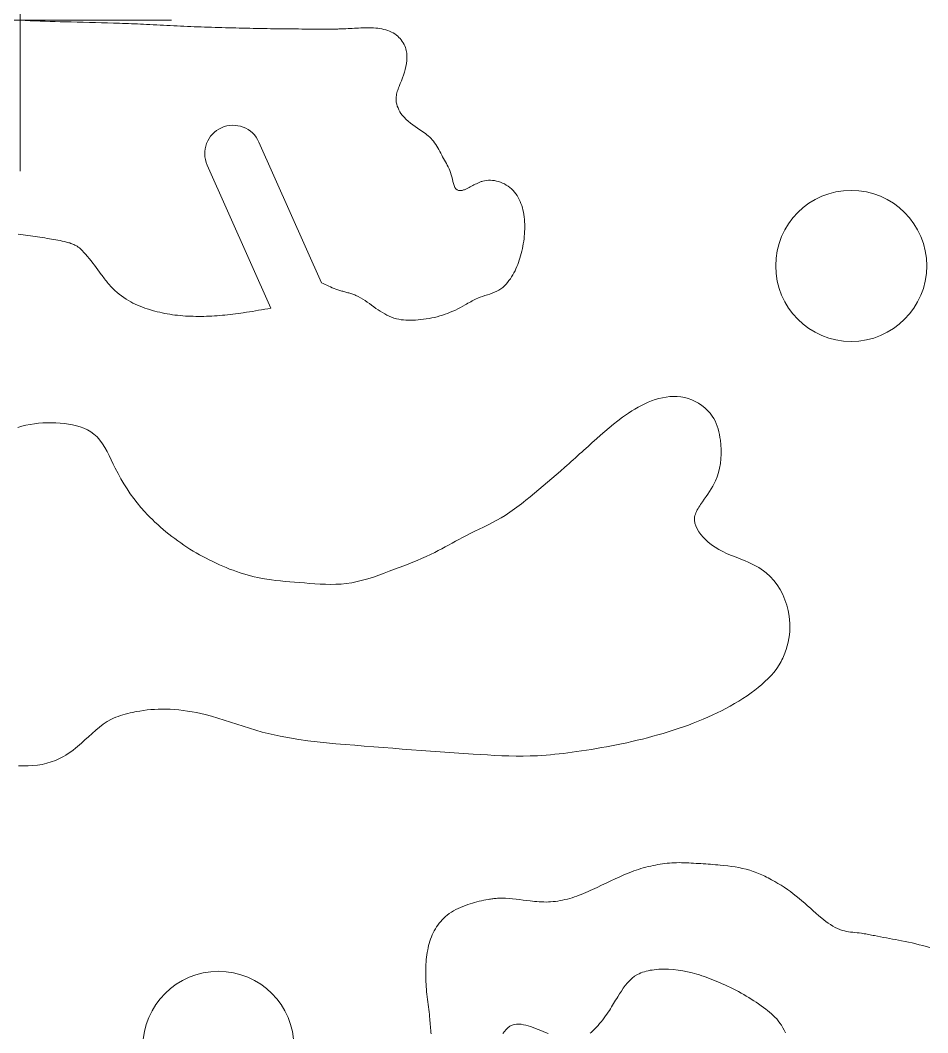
# Model space of a CAD drawing. Header units: millimetres. Extents: x -0.1 to 63, y 0 to 35.
# Drawn here: x 43.72 to 49.72, y 23.33 to 30.03 of the extents above; entities that cross this region are included whole.
import ezdxf

# ---------------------------------------------------------------- set-up
doc = ezdxf.new("R2010")
doc.units = ezdxf.units.MM
doc.header["$MEASUREMENT"] = 0
doc.header["$PDMODE"] = 2
for name, color, linetype, lineweight in [('layout3', 7, 'CONTINUOUS', 0), ('layout4', 7, 'CONTINUOUS', 0), ('screw', 7, 'CONTINUOUS', 0)]:
    doc.layers.add(name, color=color, linetype=linetype, lineweight=lineweight)

msp = doc.modelspace()

# ---------------------------------------------------------------- linework, layer by layer
at = {"layer": 'layout3', "color": 3, "linetype": 'CONTINUOUS'}
msp.add_lwpolyline([(43.7004, 27.3352), (43.728, 27.3432), (43.7553, 27.35), (43.7828, 27.3556), (43.8106, 27.3601), (43.8386, 27.3635), (43.8668, 27.3657), (43.8953, 27.3669), (43.924, 27.367), (43.953, 27.366), (43.9822, 27.3641), (44.0092, 27.3613), (44.0361, 27.3575), (44.0628, 27.3527), (44.0891, 27.3465), (44.1146, 27.3389), (44.1392, 27.3298), (44.1626, 27.319), (44.1846, 27.3063), (44.205, 27.2917), (44.2261, 27.2726), (44.2451, 27.2511), (44.2623, 27.2277), (44.2781, 27.2026), (44.2928, 27.1762), (44.3067, 27.1489), (44.32, 27.1211), (44.3333, 27.0931), (44.3466, 27.0653), (44.3647, 27.0298), (44.3836, 26.9952), (44.4034, 26.9616), (44.4241, 26.9287), (44.4457, 26.8968), (44.4682, 26.8657), (44.4916, 26.8354), (44.5161, 26.8058), (44.5415, 26.7771), (44.5579, 26.7595), (44.5747, 26.7423), (44.5918, 26.7253), (44.6092, 26.7086), (44.627, 26.6922), (44.6451, 26.6761), (44.6634, 26.6603), (44.682, 26.6448), (44.7008, 26.6296), (44.7202, 26.6144), (44.7397, 26.5996), (44.7595, 26.5851), (44.7795, 26.5709), (44.7997, 26.557), (44.8201, 26.5435), (44.8407, 26.5303), (44.8616, 26.5174), (44.8826, 26.5049), (44.9039, 26.4927), (44.9254, 26.4809), (44.947, 26.4693), (44.9689, 26.4582), (44.991, 26.4473), (45.0132, 26.4368), (45.0356, 26.4267), (45.0581, 26.4168), (45.0808, 26.4073), (45.1035, 26.3982), (45.1263, 26.3895), (45.1493, 26.3811), (45.1724, 26.3732), (45.1956, 26.3657), (45.2189, 26.3587), (45.2424, 26.3522), (45.2659, 26.3463), (45.2896, 26.3409), (45.3195, 26.3351), (45.3496, 26.3301), (45.3798, 26.3259), (45.4101, 26.3222), (45.4405, 26.3191), (45.4711, 26.3163), (45.5017, 26.3137), (45.5323, 26.3113), (45.5631, 26.3088), (45.5979, 26.3059), (45.6328, 26.3031), (45.6677, 26.3004), (45.7026, 26.2983), (45.7373, 26.2968), (45.772, 26.2962), (45.8066, 26.2968), (45.841, 26.2986), (45.8752, 26.302), (45.9115, 26.3075), (45.9476, 26.3148), (45.9835, 26.3237), (46.0192, 26.3338), (46.0547, 26.3451), (46.09, 26.3572), (46.1253, 26.37), (46.1603, 26.3831), (46.1953, 26.3965), (46.2254, 26.408), (46.2555, 26.4195), (46.2854, 26.4312), (46.3151, 26.4431), (46.3447, 26.4552), (46.3741, 26.4677), (46.4033, 26.4806), (46.4323, 26.4939), (46.461, 26.5079), (46.4841, 26.5197), (46.507, 26.5318), (46.5298, 26.5441), (46.5526, 26.5567), (46.5754, 26.5693), (46.5981, 26.5819), (46.621, 26.5944), (46.6439, 26.6068), (46.667, 26.6188), (46.6962, 26.6335), (46.7256, 26.6479), (46.7551, 26.6621), (46.7846, 26.6762), (46.8139, 26.6906), (46.8431, 26.7053), (46.8719, 26.7205), (46.9002, 26.7365), (46.9281, 26.7533), (46.9437, 26.7634), (46.9592, 26.7739), (46.9745, 26.7846), (46.9896, 26.7956), (47.0046, 26.8068), (47.0195, 26.8182), (47.0343, 26.8297), (47.049, 26.8413), (47.0636, 26.8531), (47.0929, 26.8768), (47.122, 26.9007), (47.1509, 26.9247), (47.1797, 26.949), (47.2084, 26.9733), (47.2369, 26.9978), (47.2654, 27.0224), (47.2937, 27.0471), (47.3219, 27.072), (47.336, 27.0844), (47.3501, 27.0969), (47.3642, 27.1094), (47.3782, 27.1219), (47.3922, 27.1345), (47.4063, 27.1471), (47.4203, 27.1597), (47.4342, 27.1723), (47.4482, 27.1849), (47.4759, 27.21), (47.5036, 27.235), (47.5313, 27.26), (47.5593, 27.2847), (47.5874, 27.3092), (47.6159, 27.3333), (47.6447, 27.357), (47.674, 27.3801), (47.7038, 27.4026), (47.7238, 27.417), (47.7441, 27.431), (47.7647, 27.4446), (47.7856, 27.4576), (47.8069, 27.47), (47.8287, 27.4817), (47.8508, 27.4927), (47.8734, 27.5027), (47.8965, 27.5118), (47.92, 27.5199), (47.9439, 27.5268), (47.9681, 27.5325), (47.9926, 27.5368), (48.0172, 27.5396), (48.0419, 27.5408), (48.0666, 27.5402), (48.0912, 27.5377), (48.1156, 27.5332), (48.1396, 27.5267), (48.1632, 27.5181), (48.186, 27.5076), (48.208, 27.4953), (48.2289, 27.4813), (48.2486, 27.4658), (48.2668, 27.4487), (48.2833, 27.4303), (48.2979, 27.4106), (48.3078, 27.3947), (48.3165, 27.3782), (48.3241, 27.3612), (48.3308, 27.3437), (48.3365, 27.3257), (48.3414, 27.3074), (48.3455, 27.2888), (48.3488, 27.2699), (48.3516, 27.2509), (48.3548, 27.22), (48.3565, 27.189), (48.3565, 27.158), (48.3549, 27.1272), (48.3516, 27.0967), (48.3464, 27.0667), (48.3393, 27.0374), (48.3303, 27.0089), (48.3193, 26.9814), (48.3106, 26.9633), (48.3011, 26.9457), (48.2908, 26.9283), (48.28, 26.9112), (48.2687, 26.8942), (48.257, 26.8773), (48.2451, 26.8602), (48.2331, 26.843), (48.2211, 26.8254), (48.2152, 26.8165), (48.2094, 26.8075), (48.2038, 26.7983), (48.1986, 26.7891), (48.1938, 26.7798), (48.1896, 26.7705), (48.1861, 26.761), (48.1834, 26.7515), (48.1815, 26.7419), (48.1807, 26.7224), (48.1834, 26.7028), (48.1894, 26.6833), (48.1981, 26.664), (48.2092, 26.6452), (48.2222, 26.627), (48.2369, 26.6096), (48.2527, 26.5932), (48.2692, 26.578), (48.2929, 26.559), (48.3172, 26.5422), (48.3421, 26.5273), (48.3674, 26.514), (48.3931, 26.5019), (48.4192, 26.4907), (48.4455, 26.4801), (48.4719, 26.4696), (48.4985, 26.4589), (48.5167, 26.4513), (48.5349, 26.4434), (48.553, 26.4352), (48.5708, 26.4264), (48.5883, 26.4172), (48.6055, 26.4073), (48.6222, 26.3968), (48.6384, 26.3856), (48.654, 26.3735), (48.6809, 26.3492), (48.7055, 26.3222), (48.7277, 26.2929), (48.7474, 26.2617), (48.7646, 26.2287), (48.7793, 26.1944), (48.7913, 26.159), (48.8007, 26.1229), (48.8073, 26.0863), (48.8102, 26.0613), (48.8118, 26.0363), (48.8121, 26.0113), (48.8112, 25.9864), (48.809, 25.9617), (48.8055, 25.9371), (48.8008, 25.9127), (48.7949, 25.8887), (48.7879, 25.865), (48.7838, 25.8532), (48.7795, 25.8415), (48.7749, 25.8299), (48.77, 25.8184), (48.7648, 25.8071), (48.7593, 25.796), (48.7535, 25.785), (48.7474, 25.7742), (48.741, 25.7635), (48.7249, 25.7394), (48.7073, 25.7162), (48.6884, 25.694), (48.6683, 25.6728), (48.6472, 25.6524), (48.6252, 25.6329), (48.6025, 25.614), (48.5792, 25.5959), (48.5554, 25.5784), (48.5285, 25.5595), (48.5013, 25.5414), (48.4737, 25.5239), (48.4458, 25.507), (48.4176, 25.4908), (48.389, 25.4752), (48.3602, 25.4602), (48.3311, 25.4457), (48.3017, 25.4318), (48.2699, 25.4174), (48.2377, 25.4035), (48.2053, 25.3902), (48.1726, 25.3774), (48.1398, 25.3651), (48.1067, 25.3533), (48.0735, 25.3419), (48.0402, 25.3309), (48.0067, 25.3204), (47.9727, 25.3101), (47.9385, 25.3001), (47.9043, 25.2906), (47.87, 25.2814), (47.8356, 25.2725), (47.8011, 25.264), (47.7665, 25.2559), (47.7319, 25.2481), (47.6971, 25.2406), (47.6643, 25.2339), (47.6314, 25.2274), (47.5985, 25.2212), (47.5655, 25.2153), (47.5325, 25.2096), (47.4994, 25.2041), (47.4663, 25.1989), (47.4331, 25.1938), (47.3999, 25.189), (47.3712, 25.185), (47.3425, 25.1812), (47.3138, 25.1776), (47.285, 25.1742), (47.2563, 25.1712), (47.2275, 25.1684), (47.1987, 25.1659), (47.1698, 25.1638), (47.141, 25.1622), (47.0937, 25.1603), (47.0465, 25.1595), (46.9992, 25.1597), (46.9519, 25.1606), (46.9045, 25.1622), (46.8572, 25.1643), (46.8099, 25.1669), (46.7626, 25.1698), (46.7153, 25.1729), (46.684, 25.175), (46.6527, 25.1772), (46.6214, 25.1793), (46.5901, 25.1815), (46.5589, 25.1837), (46.5276, 25.1859), (46.4964, 25.1882), (46.4651, 25.1904), (46.4339, 25.1927), (46.3711, 25.1972), (46.3083, 25.2018), (46.2455, 25.2064), (46.1827, 25.2111), (46.1199, 25.2158), (46.057, 25.2207), (45.9941, 25.2258), (45.9312, 25.2309), (45.8682, 25.2363), (45.8065, 25.2417), (45.7448, 25.2476), (45.6831, 25.2541), (45.6216, 25.2614), (45.5603, 25.2698), (45.4993, 25.2796), (45.4387, 25.2908), (45.3785, 25.3038), (45.3187, 25.3187), (45.2765, 25.3306), (45.2346, 25.3433), (45.1927, 25.3567), (45.151, 25.3703), (45.1092, 25.384), (45.0673, 25.3975), (45.0252, 25.4105), (44.983, 25.4228), (44.9404, 25.4342), (44.9118, 25.441), (44.8832, 25.4473), (44.8543, 25.4529), (44.8254, 25.4578), (44.7964, 25.462), (44.7673, 25.4655), (44.7381, 25.4681), (44.7089, 25.4699), (44.6797, 25.4708), (44.6553, 25.4708), (44.631, 25.4703), (44.6066, 25.469), (44.5823, 25.4672), (44.558, 25.4647), (44.5337, 25.4617), (44.5094, 25.458), (44.4852, 25.4538), (44.461, 25.449), (44.4448, 25.4455), (44.4286, 25.4416), (44.4125, 25.4375), (44.3966, 25.4329), (44.3808, 25.4279), (44.3653, 25.4225), (44.35, 25.4166), (44.335, 25.4101), (44.3204, 25.403), (44.293, 25.3876), (44.2669, 25.3702), (44.2417, 25.3512), (44.2172, 25.3309), (44.1932, 25.3098), (44.1695, 25.2881), (44.1457, 25.2662), (44.1217, 25.2446), (44.0973, 25.2235), (44.0822, 25.2113), (44.0669, 25.1994), (44.0513, 25.1879), (44.0354, 25.177), (44.0193, 25.1666), (44.0028, 25.1568), (43.986, 25.1476), (43.9689, 25.1391), (43.9514, 25.1314), (43.9224, 25.1205), (43.8926, 25.1116), (43.8622, 25.1046), (43.8313, 25.0995), (43.8001, 25.0961), (43.7686, 25.0944), (43.737, 25.0944), (43.7056, 25.0958)], dxfattribs=at)
at = {"layer": 'layout3', "color": 5, "linetype": 'CONTINUOUS'}
for points in [[(49.7374, 23.8924), (49.7143, 23.8988), (49.6912, 23.905), (49.668, 23.9109), (49.6448, 23.9166), (49.6215, 23.922), (49.5981, 23.9272), (49.5747, 23.9322), (49.5513, 23.937), (49.5314, 23.9409), (49.5115, 23.9447), (49.4916, 23.9484), (49.4717, 23.9521), (49.4517, 23.9558), (49.4318, 23.9594), (49.4119, 23.9631), (49.392, 23.9669), (49.3722, 23.9708), (49.3626, 23.9727), (49.353, 23.9746), (49.3434, 23.9765), (49.3338, 23.9784), (49.3241, 23.9802), (49.3145, 23.982), (49.3048, 23.9836), (49.2951, 23.9852), (49.2854, 23.9865), (49.2712, 23.9883), (49.257, 23.9898), (49.2427, 23.9913), (49.2285, 23.9927), (49.2143, 23.9944), (49.2003, 23.9964), (49.1863, 23.9988), (49.1726, 24.0017), (49.159, 24.0053), (49.1426, 24.011), (49.1265, 24.0177), (49.1108, 24.0255), (49.0954, 24.0342), (49.0803, 24.0436), (49.0655, 24.0537), (49.051, 24.0642), (49.0368, 24.0752), (49.0228, 24.0865), (49.0035, 24.1026), (48.9846, 24.119), (48.9659, 24.1355), (48.9474, 24.1521), (48.9289, 24.1686), (48.9104, 24.185), (48.8919, 24.2013), (48.8731, 24.2173), (48.8539, 24.2329), (48.8347, 24.248), (48.8151, 24.2626), (48.7951, 24.2768), (48.7747, 24.2906), (48.7541, 24.3039), (48.7331, 24.3168), (48.7119, 24.3292), (48.6903, 24.3412), (48.6686, 24.3527), (48.6579, 24.3581), (48.6471, 24.3634), (48.6363, 24.3686), (48.6254, 24.3736), (48.6144, 24.3785), (48.6034, 24.3831), (48.5923, 24.3876), (48.5812, 24.3918), (48.5699, 24.3959), (48.5464, 24.4035), (48.5226, 24.4102), (48.4985, 24.416), (48.4742, 24.4211), (48.4497, 24.4254), (48.4251, 24.4292), (48.4004, 24.4325), (48.3757, 24.4353), (48.3509, 24.4377), (48.3349, 24.4392), (48.3188, 24.4405), (48.3028, 24.4418), (48.2868, 24.443), (48.2708, 24.4441), (48.2547, 24.4452), (48.2387, 24.4463), (48.2227, 24.4473), (48.2067, 24.4484), (48.1906, 24.4494), (48.1746, 24.4504), (48.1586, 24.4514), (48.1426, 24.4522), (48.1265, 24.453), (48.1105, 24.4535), (48.0945, 24.4538), (48.0784, 24.4539), (48.0624, 24.4536), (48.0469, 24.4531), (48.0313, 24.4522), (48.0158, 24.4511), (48.0003, 24.4496), (47.9848, 24.4479), (47.9694, 24.4459), (47.954, 24.4436), (47.9386, 24.4411), (47.9233, 24.4383), (47.9069, 24.435), (47.8905, 24.4315), (47.8742, 24.4276), (47.858, 24.4235), (47.8418, 24.4191), (47.8258, 24.4145), (47.8098, 24.4095), (47.794, 24.4043), (47.7782, 24.3988), (47.7472, 24.3871), (47.7165, 24.3745), (47.6861, 24.3611), (47.6559, 24.3472), (47.6259, 24.333), (47.5959, 24.3185), (47.566, 24.3039), (47.536, 24.2896), (47.5058, 24.2755), (47.491, 24.2688), (47.4761, 24.2622), (47.4612, 24.2558), (47.4462, 24.2496), (47.4311, 24.2436), (47.416, 24.2378), (47.4007, 24.2323), (47.3853, 24.227), (47.3698, 24.222), (47.3544, 24.2174), (47.3389, 24.2131), (47.3233, 24.2092), (47.3076, 24.2056), (47.2918, 24.2025), (47.2759, 24.1998), (47.2601, 24.1975), (47.2441, 24.1957), (47.2281, 24.1944), (47.2131, 24.1937), (47.198, 24.1934), (47.1829, 24.1935), (47.1677, 24.1939), (47.1526, 24.1947), (47.1375, 24.1958), (47.1224, 24.1971), (47.1073, 24.1986), (47.0922, 24.2003), (47.0689, 24.2032), (47.0457, 24.2062), (47.0225, 24.2092), (46.9993, 24.2121), (46.9761, 24.2146), (46.9529, 24.2166), (46.9298, 24.218), (46.9066, 24.2186), (46.8834, 24.2181), (46.8758, 24.2177), (46.8682, 24.2172), (46.8606, 24.2166), (46.8531, 24.2159), (46.8455, 24.2151), (46.838, 24.2141), (46.8304, 24.2131), (46.8229, 24.212), (46.8154, 24.2109), (46.8001, 24.2082), (46.785, 24.2053), (46.7698, 24.2021), (46.7548, 24.1985), (46.7398, 24.1947), (46.7249, 24.1906), (46.71, 24.1862), (46.6952, 24.1815), (46.6805, 24.1765), (46.6643, 24.1707), (46.6481, 24.1645), (46.6322, 24.1579), (46.6165, 24.1507), (46.6011, 24.143), (46.586, 24.1348), (46.5714, 24.1259), (46.5572, 24.1163), (46.5435, 24.106), (46.5321, 24.0965), (46.5212, 24.0863), (46.5107, 24.0757), (46.5007, 24.0646), (46.4911, 24.053), (46.4821, 24.041), (46.4736, 24.0287), (46.4657, 24.016), (46.4582, 24.003), (46.4514, 23.9896), (46.445, 23.976), (46.4392, 23.9622), (46.4339, 23.9481), (46.4291, 23.9339), (46.4247, 23.9195), (46.4208, 23.905), (46.4174, 23.8904), (46.4143, 23.8757), (46.4114, 23.86), (46.409, 23.8442), (46.4069, 23.8283), (46.4052, 23.8124), (46.4039, 23.7965), (46.4028, 23.7806), (46.4021, 23.7646), (46.4016, 23.7486), (46.4014, 23.7326), (46.4013, 23.7159), (46.4015, 23.6991), (46.402, 23.6823), (46.4026, 23.6656), (46.4035, 23.6489), (46.4046, 23.6321), (46.4059, 23.6154), (46.4074, 23.5987), (46.4091, 23.5821), (46.411, 23.5654), (46.413, 23.5488), (46.4151, 23.5322), (46.4172, 23.5155), (46.4194, 23.4989), (46.4215, 23.4823), (46.4236, 23.4657), (46.4254, 23.449), (46.4272, 23.4324), (46.4283, 23.4199), (46.4293, 23.4073), (46.4303, 23.3948), (46.4313, 23.3823), (46.4322, 23.3697), (46.4331, 23.3572), (46.4341, 23.3446), (46.4351, 23.332), (46.4363, 23.3195)], [(47.4893, 23.3247), (47.4958, 23.33), (47.5021, 23.3355), (47.5083, 23.3412), (47.5144, 23.3471), (47.5203, 23.353), (47.5315, 23.3646), (47.5423, 23.3764), (47.5527, 23.3885), (47.5629, 23.4008), (47.5728, 23.4133), (47.5824, 23.426), (47.5917, 23.4388), (47.6008, 23.4518), (47.6097, 23.465), (47.6169, 23.476), (47.6239, 23.4871), (47.6309, 23.4982), (47.6378, 23.5094), (47.6447, 23.5207), (47.6516, 23.532), (47.6584, 23.5434), (47.6654, 23.5549), (47.6724, 23.5664), (47.6842, 23.5853), (47.6964, 23.6041), (47.7092, 23.6226), (47.7225, 23.6404), (47.7366, 23.6575), (47.7515, 23.6735), (47.7674, 23.6882), (47.7843, 23.7013), (47.8023, 23.7127), (47.8135, 23.7185), (47.825, 23.7236), (47.8369, 23.7281), (47.8491, 23.7321), (47.8615, 23.7355), (47.8741, 23.7384), (47.8868, 23.741), (47.8997, 23.7431), (47.9126, 23.7448), (47.9445, 23.7479), (47.9764, 23.7491), (48.0083, 23.7486), (48.04, 23.7465), (48.0716, 23.743), (48.103, 23.738), (48.1341, 23.7318), (48.165, 23.7243), (48.1955, 23.7158), (48.2126, 23.7106), (48.2295, 23.7051), (48.2464, 23.6994), (48.2631, 23.6933), (48.2798, 23.6871), (48.2964, 23.6806), (48.3129, 23.674), (48.3293, 23.6672), (48.3456, 23.6602), (48.3639, 23.6522), (48.382, 23.6441), (48.4, 23.6358), (48.418, 23.6272), (48.4359, 23.6184), (48.4536, 23.6094), (48.4713, 23.6002), (48.4888, 23.5906), (48.5063, 23.5808), (48.5232, 23.571), (48.5399, 23.5609), (48.5565, 23.5505), (48.5729, 23.5399), (48.5892, 23.5291), (48.6052, 23.5181), (48.621, 23.507), (48.6365, 23.4957), (48.6517, 23.4843), (48.6646, 23.4744), (48.6772, 23.4643), (48.6895, 23.4538), (48.7015, 23.4429), (48.7132, 23.4314), (48.7245, 23.4192), (48.7355, 23.4062), (48.7461, 23.3922), (48.7563, 23.3772), (48.766, 23.361), (48.7749, 23.344), (48.7827, 23.3264)], [(46.9122, 23.3217), (46.9224, 23.3363), (46.9336, 23.3494), (46.9459, 23.3608), (46.9591, 23.3702), (46.9734, 23.3773), (46.9873, 23.3816), (47.0019, 23.3839), (47.017, 23.3844), (47.0325, 23.3835), (47.0483, 23.3812), (47.0643, 23.3778), (47.0802, 23.3735), (47.096, 23.3686), (47.1115, 23.3632), (47.129, 23.3566), (47.1459, 23.3499), (47.1626, 23.343), (47.1789, 23.336), (47.1951, 23.3291), (47.2112, 23.3224)]]:
    msp.add_lwpolyline(points, dxfattribs=at)
at = {"layer": 'layout4', "color": 252, "linetype": 'CONTINUOUS'}
for p, q in [((45.2974, 29.2249), (45.7118, 28.2935)), ((44.9545, 29.0724), (45.3759, 28.1252))]:
    msp.add_line(p, q, dxfattribs=at)
at = {"layer": 'layout4', "color": 6, "linetype": 'CONTINUOUS'}
for points in [[(43.7174, 30.0313), (43.711, 30.0316)], [(43.7045, 28.6158), (43.7205, 28.6137), (43.7364, 28.6115), (43.7524, 28.6093), (43.7684, 28.607), (43.7843, 28.6046), (43.8002, 28.6023), (43.8161, 28.5999), (43.832, 28.5974), (43.8479, 28.5949), (43.8638, 28.5924), (43.8797, 28.5899), (43.8955, 28.5874), (43.9098, 28.5851), (43.9241, 28.5828), (43.9384, 28.5804), (43.9527, 28.578), (43.967, 28.5753), (43.9813, 28.5725), (43.9955, 28.5695), (44.0097, 28.5663), (44.0239, 28.5628), (44.0311, 28.5609), (44.0382, 28.5589), (44.0452, 28.5568), (44.0522, 28.5545), (44.0592, 28.5521), (44.066, 28.5494), (44.0726, 28.5465), (44.0792, 28.5434), (44.0856, 28.54), (44.0936, 28.535), (44.1014, 28.5296), (44.1089, 28.5237), (44.1162, 28.5175), (44.1232, 28.5109), (44.1301, 28.5041), (44.1368, 28.4971), (44.1434, 28.49), (44.1498, 28.4827), (44.1622, 28.4683), (44.1743, 28.4537), (44.1862, 28.439), (44.1978, 28.4242), (44.2092, 28.4093), (44.2205, 28.3943), (44.2316, 28.3792), (44.2427, 28.3641), (44.2537, 28.3489), (44.2592, 28.3414), (44.2647, 28.3339), (44.2702, 28.3264), (44.2758, 28.3189), (44.2814, 28.3115), (44.2871, 28.3041), (44.2929, 28.2968), (44.2988, 28.2896), (44.3048, 28.2825), (44.3173, 28.2686), (44.3303, 28.2552), (44.3437, 28.2422), (44.3577, 28.2298), (44.3721, 28.2179), (44.3869, 28.2065), (44.4021, 28.1956), (44.4177, 28.1853), (44.4337, 28.1756), (44.4485, 28.1672), (44.4636, 28.1593), (44.4789, 28.1519), (44.4944, 28.1449), (44.5101, 28.1383), (44.526, 28.1321), (44.542, 28.1262), (44.5582, 28.1207), (44.5744, 28.1156), (44.5908, 28.1107), (44.6073, 28.1061), (44.6238, 28.1018), (44.6404, 28.0978), (44.6571, 28.0941), (44.6739, 28.0907), (44.6907, 28.0876), (44.7075, 28.0848), (44.7244, 28.0822), (44.7416, 28.0799), (44.7589, 28.0779), (44.7761, 28.0762), (44.7934, 28.0747), (44.8107, 28.0734), (44.8281, 28.0725), (44.8454, 28.0717), (44.8628, 28.0712), (44.8801, 28.0709), (44.8977, 28.0707), (44.9152, 28.0708), (44.9328, 28.0711), (44.9503, 28.0716), (44.9678, 28.0723), (44.9854, 28.0731), (45.0029, 28.0741), (45.0204, 28.0753), (45.0379, 28.0766), (45.0552, 28.0781), (45.0726, 28.0798), (45.09, 28.0815), (45.1073, 28.0834), (45.1246, 28.0855), (45.142, 28.0876), (45.1593, 28.0899), (45.1765, 28.0923), (45.1938, 28.0947), (45.2141, 28.0978), (45.2344, 28.101), (45.2546, 28.1042), (45.2749, 28.1076), (45.2951, 28.111), (45.3153, 28.1145), (45.3355, 28.118), (45.3557, 28.1216), (45.3759, 28.1252)]]:
    msp.add_lwpolyline(points, dxfattribs=at)
at = {"layer": 'layout4', "color": 252, "linetype": 'CONTINUOUS'}
msp.add_lwpolyline([(45.7118, 28.2935), (45.7235, 28.2878), (45.7353, 28.2821), (45.7471, 28.2766), (45.759, 28.2711), (45.7709, 28.2658), (45.7828, 28.2607), (45.7949, 28.2558), (45.807, 28.2513), (45.8193, 28.247), (45.8259, 28.2449), (45.8325, 28.2428), (45.8391, 28.2408), (45.8458, 28.2389), (45.8525, 28.237), (45.8592, 28.2352), (45.8659, 28.2334), (45.8726, 28.2315), (45.8794, 28.2297), (45.8861, 28.2278), (45.8928, 28.2259), (45.8994, 28.224), (45.9061, 28.2219), (45.9127, 28.2198), (45.9193, 28.2176), (45.9258, 28.2153), (45.9322, 28.2128), (45.9386, 28.2102), (45.9544, 28.2029), (45.9698, 28.1946), (45.9848, 28.1857), (45.9995, 28.1761), (46.014, 28.166), (46.0284, 28.1557), (46.0428, 28.1451), (46.0572, 28.1346), (46.0717, 28.1241), (46.0859, 28.1144), (46.1002, 28.1049), (46.1148, 28.0959), (46.1296, 28.0873), (46.1446, 28.0794), (46.1599, 28.0721), (46.1754, 28.0656), (46.1912, 28.0599), (46.2073, 28.0552), (46.2227, 28.0516), (46.2383, 28.0489), (46.254, 28.047), (46.2699, 28.0457), (46.286, 28.0451), (46.3021, 28.045), (46.3182, 28.0455), (46.3343, 28.0463), (46.3504, 28.0475), (46.3688, 28.0493), (46.3871, 28.0515), (46.4053, 28.054), (46.4234, 28.057), (46.4414, 28.0604), (46.4592, 28.0643), (46.4769, 28.0686), (46.4945, 28.0735), (46.512, 28.0788), (46.5294, 28.0846), (46.5466, 28.091), (46.5637, 28.0978), (46.5807, 28.1051), (46.5975, 28.1127), (46.6141, 28.1208), (46.6306, 28.1292), (46.6468, 28.1379), (46.663, 28.1469), (46.672, 28.1522), (46.6811, 28.1574), (46.6901, 28.1627), (46.6991, 28.1679), (46.7082, 28.173), (46.7174, 28.178), (46.7266, 28.1828), (46.736, 28.1873), (46.7455, 28.1916), (46.7611, 28.1978), (46.777, 28.2034), (46.7931, 28.2086), (46.8093, 28.2137), (46.8253, 28.2189), (46.8412, 28.2245), (46.8567, 28.2306), (46.8718, 28.2375), (46.8863, 28.2455), (46.8988, 28.2537), (46.9107, 28.263), (46.922, 28.2731), (46.9328, 28.2839), (46.943, 28.2954), (46.9526, 28.3075), (46.9617, 28.3201), (46.9702, 28.3331), (46.9782, 28.3463), (46.9856, 28.3596), (46.9925, 28.3731), (46.9989, 28.3868), (47.0048, 28.4006), (47.0104, 28.4146), (47.0155, 28.4287), (47.0203, 28.4429), (47.0248, 28.4572), (47.029, 28.4716), (47.0333, 28.4875), (47.0373, 28.5034), (47.0409, 28.5195), (47.0442, 28.5356), (47.0472, 28.5518), (47.0498, 28.568), (47.052, 28.5843), (47.0538, 28.6007), (47.0552, 28.6171), (47.0563, 28.6331), (47.0569, 28.6492), (47.0571, 28.6653), (47.0568, 28.6813), (47.056, 28.6974), (47.0548, 28.7134), (47.053, 28.7294), (47.0507, 28.7454), (47.0478, 28.7613), (47.0447, 28.7757), (47.041, 28.79), (47.0368, 28.8041), (47.032, 28.8181), (47.0265, 28.8317), (47.0204, 28.8451), (47.0136, 28.858), (47.006, 28.8706), (46.9977, 28.8826), (46.9889, 28.8938), (46.9793, 28.9044), (46.9691, 28.9145), (46.9582, 28.9239), (46.9468, 28.9326), (46.9348, 28.9405), (46.9223, 28.9477), (46.9093, 28.954), (46.8959, 28.9595), (46.8832, 28.9637), (46.8703, 28.9672), (46.8572, 28.9697), (46.844, 28.9715), (46.8307, 28.9723), (46.8174, 28.9722), (46.8042, 28.9712), (46.7912, 28.9692), (46.7783, 28.9662), (46.7735, 28.9648), (46.7687, 28.9633), (46.764, 28.9616), (46.7593, 28.9599), (46.7547, 28.958), (46.7501, 28.956), (46.7455, 28.9539), (46.741, 28.9518), (46.7366, 28.9496), (46.7285, 28.9454), (46.7205, 28.941), (46.7125, 28.9366), (46.7045, 28.9321), (46.6965, 28.9277), (46.6883, 28.9233), (46.6798, 28.9192), (46.671, 28.9152), (46.6619, 28.9115), (46.657, 28.9097), (46.652, 28.908), (46.647, 28.9065), (46.6419, 28.9053), (46.637, 28.9043), (46.6322, 28.9036), (46.6275, 28.9033), (46.623, 28.9035), (46.6188, 28.9041), (46.6091, 28.9081), (46.6012, 28.9152), (46.5947, 28.9249), (46.5895, 28.9367), (46.5851, 28.9501), (46.5814, 28.9645), (46.5779, 28.9795), (46.5745, 28.9945), (46.5708, 29.0091), (46.5663, 29.0231), (46.5614, 29.0362), (46.556, 29.0486), (46.5502, 29.0604), (46.5442, 29.0717), (46.538, 29.0828), (46.5317, 29.0937), (46.5254, 29.1047), (46.5192, 29.1158), (46.513, 29.1273), (46.507, 29.1391), (46.501, 29.1511), (46.4949, 29.1631), (46.4887, 29.175), (46.4822, 29.1869), (46.4754, 29.1985), (46.4682, 29.2098), (46.4605, 29.2208), (46.4529, 29.2304), (46.4449, 29.2397), (46.4364, 29.2486), (46.4276, 29.2572), (46.4184, 29.2655), (46.409, 29.2735), (46.3993, 29.2813), (46.3894, 29.2888), (46.3793, 29.2961), (46.3634, 29.3071), (46.3475, 29.3179), (46.3315, 29.3286), (46.3157, 29.3396), (46.3003, 29.3509), (46.2854, 29.3627), (46.2712, 29.3753), (46.2578, 29.3889), (46.2454, 29.4036), (46.2374, 29.4147), (46.2301, 29.4263), (46.2236, 29.4384), (46.2179, 29.4509), (46.2131, 29.4637), (46.2094, 29.4767), (46.2067, 29.4899), (46.2053, 29.5031), (46.2052, 29.5163), (46.2058, 29.525), (46.207, 29.5337), (46.2087, 29.5423), (46.2108, 29.5508), (46.2133, 29.5594), (46.216, 29.5678), (46.219, 29.5763), (46.2221, 29.5847), (46.2254, 29.5931), (46.2327, 29.6119), (46.24, 29.6307), (46.2472, 29.6494), (46.2539, 29.6682), (46.2602, 29.687), (46.2657, 29.706), (46.2703, 29.7251), (46.2738, 29.7445), (46.2761, 29.7641), (46.2767, 29.7738), (46.2769, 29.7835), (46.2768, 29.7933), (46.2763, 29.803), (46.2753, 29.8127), (46.2738, 29.8224), (46.2719, 29.832), (46.2695, 29.8414), (46.2666, 29.8507), (46.2625, 29.8614), (46.2577, 29.8718), (46.2522, 29.8819), (46.2461, 29.8916), (46.2394, 29.9009), (46.2321, 29.9098), (46.2243, 29.9181), (46.216, 29.926), (46.2072, 29.9333), (46.1966, 29.9408), (46.1854, 29.9477), (46.1739, 29.9537), (46.1619, 29.9591), (46.1496, 29.9637), (46.1371, 29.9678), (46.1244, 29.9712), (46.1115, 29.9741), (46.0986, 29.9765), (46.0844, 29.9785), (46.0702, 29.9801), (46.056, 29.9811), (46.0418, 29.9818), (46.0275, 29.982), (46.0133, 29.982), (45.9991, 29.9818), (45.9849, 29.9813), (45.9707, 29.9807), (45.9567, 29.9801), (45.9428, 29.9794), (45.9289, 29.9787), (45.915, 29.9779), (45.9011, 29.9772), (45.8871, 29.9764), (45.8732, 29.9757), (45.8593, 29.975), (45.8454, 29.9744), (45.839, 29.9742), (45.8325, 29.974), (45.8261, 29.9738), (45.8197, 29.9736), (45.8133, 29.9734), (45.8069, 29.9732), (45.8004, 29.9731), (45.794, 29.9729), (45.7876, 29.9728), (45.7647, 29.9725), (45.7417, 29.9723), (45.7188, 29.9723), (45.6959, 29.9724), (45.6729, 29.9725), (45.65, 29.9727), (45.6271, 29.973), (45.6041, 29.9733), (45.5812, 29.9735), (45.5582, 29.9738), (45.5352, 29.974), (45.5122, 29.9743), (45.4892, 29.9745), (45.4662, 29.9747), (45.4432, 29.9749), (45.4202, 29.9752), (45.3972, 29.9755), (45.3742, 29.9758), (45.3512, 29.9761), (45.3282, 29.9765), (45.3051, 29.9768), (45.2821, 29.9773), (45.2591, 29.9777), (45.2361, 29.9782), (45.2131, 29.9787), (45.1901, 29.9792), (45.1671, 29.9798), (45.1442, 29.9803), (45.1213, 29.9809), (45.0983, 29.9815), (45.0754, 29.9822), (45.0525, 29.9829), (45.0295, 29.9835), (45.0066, 29.9843), (44.9837, 29.985), (44.9607, 29.9857), (44.9379, 29.9865), (44.9152, 29.9873), (44.8924, 29.9881), (44.8696, 29.989), (44.8468, 29.9899), (44.824, 29.9908), (44.8012, 29.9918), (44.7785, 29.9928), (44.7557, 29.9939), (44.7331, 29.995), (44.7105, 29.9962), (44.688, 29.9974), (44.6654, 29.9986), (44.6428, 29.9999), (44.6203, 30.0011), (44.5977, 30.0023), (44.5751, 30.0034), (44.5526, 30.0045), (44.5327, 30.0054), (44.5129, 30.0063), (44.493, 30.0071), (44.4732, 30.0079), (44.4533, 30.0086), (44.4335, 30.0093), (44.4136, 30.01), (44.3938, 30.0106), (44.3739, 30.0113), (44.3341, 30.0125), (44.2942, 30.0137), (44.2544, 30.0148), (44.2145, 30.0159), (44.1747, 30.017), (44.1348, 30.0181), (44.095, 30.0192), (44.0551, 30.0202), (44.0152, 30.0213), (43.9822, 30.0222), (43.9491, 30.0232), (43.916, 30.0242), (43.8829, 30.0252), (43.8498, 30.0263), (43.8167, 30.0274), (43.7836, 30.0287), (43.7505, 30.0299), (43.7174, 30.0313)], dxfattribs=at)
msp.add_arc((45.126, 29.1487), 0.1876, 23.9827, 203.9827, dxfattribs=at)
at = {"layer": 'layout4', "color": 6, "linetype": 'CONTINUOUS'}
msp.add_point((43.7174, 30.0313), dxfattribs=at)
at = {"layer": 'screw'}
for centre in [(49.218, 28.4051), (45.0292, 23.2346)]:
    msp.add_circle(centre, 0.5, dxfattribs=at)

doc.saveas('drawing.dxf')
